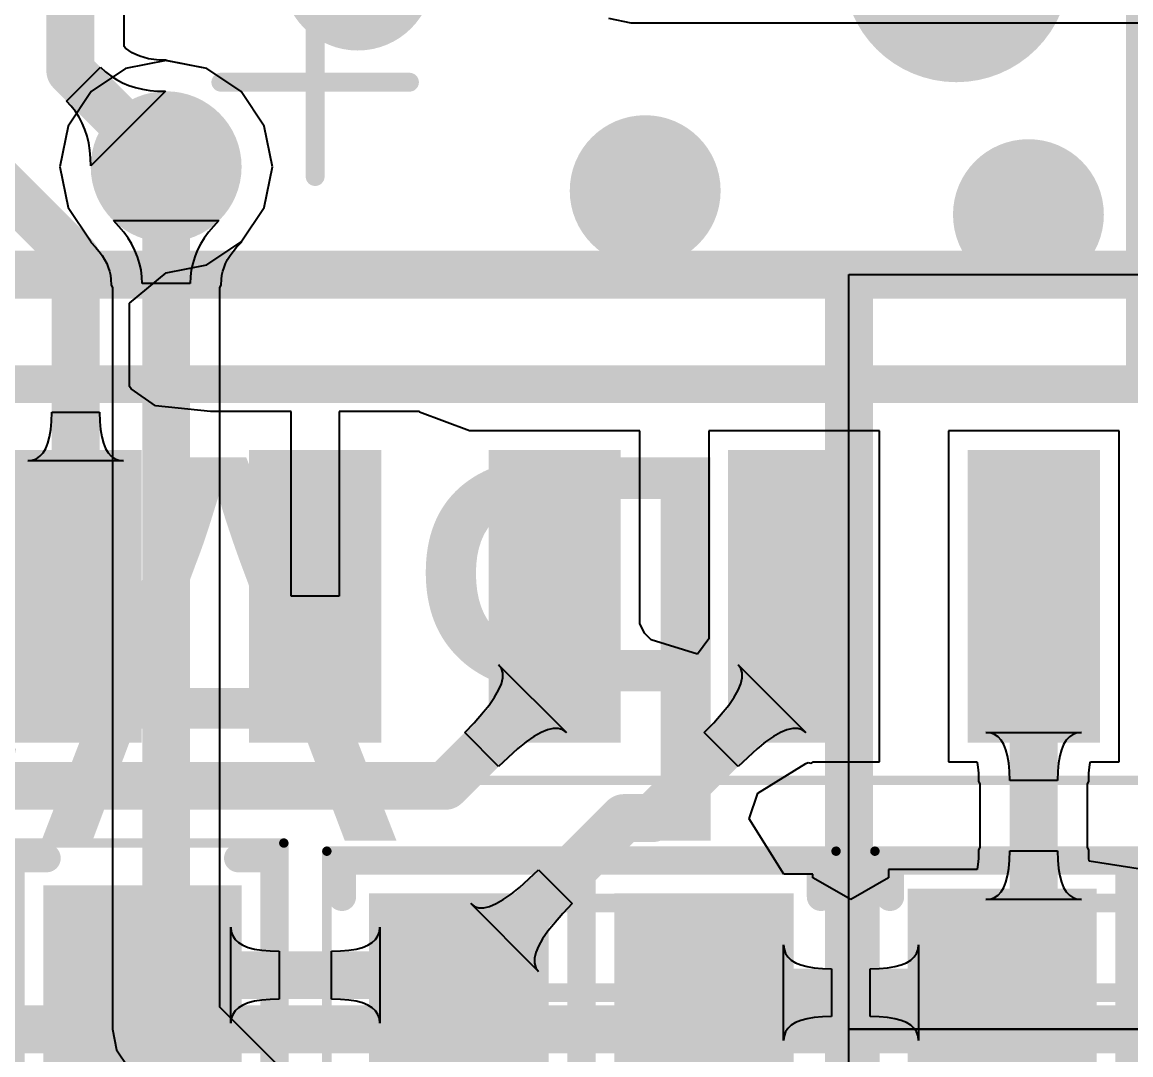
# Model space of a CAD drawing. Header units: inches. Extents: x 0 to 5455, y -5 to 5444.
# Drawn here: x 4.82 to 10.7, y 12.82 to 18.29 of the extents above; entities that cross this region are included whole.
import ezdxf

# ---------------------------------------------------------------- set-up
doc = ezdxf.new("R2010")
doc.units = ezdxf.units.IN
for name, color, linetype in [('Bottom Layer', 5, 'Continuous'), ('Bottom Overlay', 54, 'Continuous'), ('Bottom Solder', 6, 'Continuous'), ('Top 3D Body', 56, 'Continuous'), ('Top Courtyard', 56, 'Continuous'), ('Top Layer', 1, 'Continuous'), ('Top Overlay', 2, 'Continuous'), ('Top Paste', 8, 'Continuous'), ('Top Solder', 216, 'Continuous'), ('Via Holes', 16, 'Continuous')]:
    doc.layers.add(name, color=color, linetype=linetype)
doc.styles.add('Arial', font='', dxfattribs={"height": 0.2})
doc.styles.get('Arial').set_extended_font_data('Arial')

# ---------------------------------------------------------------- blocks, each defined once
blk = doc.blocks.new('0B1556B7_A534_4801_B57D_01EFA34B1205_32')
at = {"layer": 'Bottom Overlay'}
for points in [[(4, 4, 0.254, 0.254, 0), (4, -4, 0.254, 0.254, 0)], [(12.5, 0, 0.254, 0.254, 0), (0, 0, 0.254, 0.254, 0)], [(12.5, -4, 0.254, 0.254, 0), (0, -4, 0.254, 0.254, 0)]]:
    blk.add_lwpolyline(points, format="xyseb", dxfattribs=at)
blk.add_lwpolyline([(3.9365, -4, 0.127, 0.127, 1), (4.0635, -4, 0.127, 0.127, 1)], format="xyseb", close=True, dxfattribs=at)
at = {"layer": 'Bottom Solder'}
for p, q in [((4, 4), (4, 0)), ((0, 0), (4, 0)), ((4, 0), (0, 0)), ((4, 0), (4, -4)), ((4, -4), (0, -4))]:
    blk.add_line(p, q, dxfattribs=at)
at = {"layer": 'Bottom Overlay', "style": 'Arial', "text_generation_flag": 2}
blk.add_text('PASS', height=2.032, rotation=180, dxfattribs=at).set_placement((4.5, -1))
blk = doc.blocks.new('34355DA5_B1DA_47C2_A88A_ECF82120A4F7_41')
at = {"layer": 'Top Layer'}
for points in [[(2, 3.51), (2, 4.11), (3.45, 4.11), (3.45, 3.51)], [(2, 2.24), (2, 2.84), (3.45, 2.84), (3.45, 2.24)], [(2, 0.97), (2, 1.57), (3.45, 1.57), (3.45, 0.97)], [(2, -0.3), (2, 0.3), (3.45, 0.3), (3.45, -0.3)], [(2, -1.57), (2, -0.97), (3.45, -0.97), (3.45, -1.57)]]:
    blk.add_hatch(color=1, dxfattribs=at).paths.add_polyline_path(points)
at = {"layer": 'Top Paste'}
for points in [[(2, 3.51), (2, 4.11), (3.45, 4.11), (3.45, 3.51)], [(2, 2.24), (2, 2.84), (3.45, 2.84), (3.45, 2.24)], [(2, 0.97), (2, 1.57), (3.45, 1.57), (3.45, 0.97)], [(2, -0.3), (2, 0.3), (3.45, 0.3), (3.45, -0.3)], [(2, -1.57), (2, -0.97), (3.45, -0.97), (3.45, -1.57)]]:
    blk.add_hatch(color=8, dxfattribs=at).paths.add_polyline_path(points)
at = {"layer": 'Top Solder'}
for points in [[(1.9492, 3.4592), (1.9492, 4.1608), (3.5008, 4.1608), (3.5008, 3.4592)], [(1.9492, 2.1892), (1.9492, 2.8908), (3.5008, 2.8908), (3.5008, 2.1892)], [(1.9492, 0.9192), (1.9492, 1.6208), (3.5008, 1.6208), (3.5008, 0.9192)], [(1.9492, -0.3508), (1.9492, 0.3508), (3.5008, 0.3508), (3.5008, -0.3508)], [(1.9492, -1.6208), (1.9492, -0.9192), (3.5008, -0.9192), (3.5008, -1.6208)]]:
    blk.add_hatch(color=216, dxfattribs=at).paths.add_polyline_path(points)
at = {"layer": 'Top Courtyard'}
for points in [[(3.7, -4.65, 0.05, 0.05, 0), (3.7, 4.65, 0.05, 0.05, 0)], [(0, -0.5, 0.1, 0.1, 0), (0, 0.5, 0.1, 0.1, 0)], [(0.5, 0, 0.1, 0.1, 0), (-0.5, 0, 0.1, 0.1, 0)]]:
    blk.add_lwpolyline(points, format="xyseb", dxfattribs=at)
for points in [[(-0.025, 0.5, 0.05, 0.05, 1), (0.025, 0.5, 0.05, 0.05, 1)], [(0.475, 0, 0.05, 0.05, 1), (0.525, 0, 0.05, 0.05, 1)], [(-0.025, -0.5, 0.05, 0.05, 1), (0.025, -0.5, 0.05, 0.05, 1)]]:
    blk.add_lwpolyline(points, format="xyseb", close=True, dxfattribs=at)
at = {"layer": 'Top Overlay'}
for points in [[(1.6, 4.4, 0.2, 0.2, 0), (-1.6, 4.4, 0.2, 0.2, 0)], [(1.6, -4.4, 0.2, 0.2, 0), (1.6, 4.4, 0.2, 0.2, 0)]]:
    blk.add_lwpolyline(points, format="xyseb", dxfattribs=at)
for points in [[(1.55, 4.4, 0.1, 0.1, 1), (1.65, 4.4, 0.1, 0.1, 1)], [(1.55, 4.4, 0.1, 0.1, 1), (1.65, 4.4, 0.1, 0.1, 1)], [(-0.3, 3.4, 0.6, 0.6, 1), (-0.9, 3.4, 0.6, 0.6, 1)], [(-0.45, 3.4, 0.3, 0.3, 1), (-0.15, 3.4, 0.3, 0.3, 1)]]:
    blk.add_lwpolyline(points, format="xyseb", close=True, dxfattribs=at)
blk = doc.blocks.new('RES_0603_1608_43')
at = {"layer": 'Top Layer'}
for points in [[(-1.075, -0.475), (-1.075, 0.475), (-0.225, 0.475), (-0.225, -0.475)], [(0.225, -0.475), (0.225, 0.475), (1.075, 0.475), (1.075, -0.475)]]:
    blk.add_hatch(color=1, dxfattribs=at).paths.add_polyline_path(points)
at = {"layer": 'Top Paste'}
for points in [[(-1.075, -0.475), (-1.075, 0.475), (-0.225, 0.475), (-0.225, -0.475)], [(0.225, -0.475), (0.225, 0.475), (1.075, 0.475), (1.075, -0.475)]]:
    blk.add_hatch(color=8, dxfattribs=at).paths.add_polyline_path(points)
at = {"layer": 'Top Solder'}
for points in [[(-1.1258, -0.5258), (-1.1258, 0.5258), (-0.1742, 0.5258), (-0.1742, -0.5258)], [(0.1742, -0.5258), (0.1742, 0.5258), (1.1258, 0.5258), (1.1258, -0.5258)]]:
    blk.add_hatch(color=216, dxfattribs=at).paths.add_polyline_path(points)
at = {"layer": 'Top 3D Body'}
for points in [[(0.875, 0.475, 0.1, 0.1, 0), (-0.875, 0.475, 0.1, 0.1, 0)], [(-0.875, -0.475, 0.1, 0.1, 0), (-0.875, 0.475, 0.1, 0.1, 0)], [(0.875, -0.475, 0.1, 0.1, 0), (0.875, 0.475, 0.1, 0.1, 0)], [(0.875, -0.475, 0.1, 0.1, 0), (-0.875, -0.475, 0.1, 0.1, 0)]]:
    blk.add_lwpolyline(points, format="xyseb", dxfattribs=at)
for points in [[(-0.9, 0.475, 0.05, 0.05, 1), (-0.85, 0.475, 0.05, 0.05, 1)], [(-0.9, 0.475, 0.05, 0.05, 1), (-0.85, 0.475, 0.05, 0.05, 1)], [(0.85, 0.475, 0.05, 0.05, 1), (0.9, 0.475, 0.05, 0.05, 1)], [(0.85, 0.475, 0.05, 0.05, 1), (0.9, 0.475, 0.05, 0.05, 1)], [(-0.9, -0.475, 0.05, 0.05, 1), (-0.85, -0.475, 0.05, 0.05, 1)], [(-0.9, -0.475, 0.05, 0.05, 1), (-0.85, -0.475, 0.05, 0.05, 1)], [(0.85, -0.475, 0.05, 0.05, 1), (0.9, -0.475, 0.05, 0.05, 1)], [(0.85, -0.475, 0.05, 0.05, 1), (0.9, -0.475, 0.05, 0.05, 1)]]:
    blk.add_lwpolyline(points, format="xyseb", close=True, dxfattribs=at)
at = {"layer": 'Top Courtyard'}
for points in [[(1.35, 0.75, 0.05, 0.05, 0), (-1.35, 0.75, 0.05, 0.05, 0)], [(-1.35, -0.75, 0.05, 0.05, 0), (-1.35, 0.75, 0.05, 0.05, 0)], [(1.35, -0.75, 0.05, 0.05, 0), (1.35, 0.75, 0.05, 0.05, 0)], [(0, -0.475, 0.1, 0.1, 0), (0, 0.475, 0.1, 0.1, 0)], [(0.475, 0, 0.1, 0.1, 0), (-0.475, 0, 0.1, 0.1, 0)], [(1.35, -0.75, 0.05, 0.05, 0), (-1.35, -0.75, 0.05, 0.05, 0)]]:
    blk.add_lwpolyline(points, format="xyseb", dxfattribs=at)
for points in [[(-1.3625, 0.75, 0.025, 0.025, 1), (-1.3375, 0.75, 0.025, 0.025, 1)], [(-1.3625, 0.75, 0.025, 0.025, 1), (-1.3375, 0.75, 0.025, 0.025, 1)], [(1.3375, 0.75, 0.025, 0.025, 1), (1.3625, 0.75, 0.025, 0.025, 1)], [(1.3375, 0.75, 0.025, 0.025, 1), (1.3625, 0.75, 0.025, 0.025, 1)], [(-0.025, 0.475, 0.05, 0.05, 1), (0.025, 0.475, 0.05, 0.05, 1)], [(-0.5, 0, 0.05, 0.05, 1), (-0.45, 0, 0.05, 0.05, 1)], [(0.45, 0, 0.05, 0.05, 1), (0.5, 0, 0.05, 0.05, 1)], [(-0.025, -0.475, 0.05, 0.05, 1), (0.025, -0.475, 0.05, 0.05, 1)], [(-1.3625, -0.75, 0.025, 0.025, 1), (-1.3375, -0.75, 0.025, 0.025, 1)], [(-1.3625, -0.75, 0.025, 0.025, 1), (-1.3375, -0.75, 0.025, 0.025, 1)], [(1.3375, -0.75, 0.025, 0.025, 1), (1.3625, -0.75, 0.025, 0.025, 1)], [(1.3375, -0.75, 0.025, 0.025, 1), (1.3625, -0.75, 0.025, 0.025, 1)]]:
    blk.add_lwpolyline(points, format="xyseb", close=True, dxfattribs=at)
at = {"layer": 'Top Overlay'}
for points in [[(1.27, 0.7, 0.15, 0.15, 0), (-1.27, 0.7, 0.15, 0.15, 0)], [(-1.27, 0.508, 0.15, 0.15, 0), (-1.27, 0.7, 0.15, 0.15, 0)], [(0, -0.7, 0.15, 0.15, 0), (0, 0.7, 0.15, 0.15, 0)], [(1.27, 0.508, 0.15, 0.15, 0), (1.27, 0.7, 0.15, 0.15, 0)], [(-1.27, -0.7, 0.15, 0.15, 0), (-1.27, -0.508, 0.15, 0.15, 0)], [(1.27, -0.7, 0.15, 0.15, 0), (1.27, -0.508, 0.15, 0.15, 0)], [(1.27, -0.7, 0.15, 0.15, 0), (-1.27, -0.7, 0.15, 0.15, 0)]]:
    blk.add_lwpolyline(points, format="xyseb", dxfattribs=at)
for points in [[(-1.3075, 0.7, 0.075, 0.075, 1), (-1.2325, 0.7, 0.075, 0.075, 1)], [(-1.3075, 0.7, 0.075, 0.075, 1), (-1.2325, 0.7, 0.075, 0.075, 1)], [(-0.0375, 0.7, 0.075, 0.075, 1), (0.0375, 0.7, 0.075, 0.075, 1)], [(1.2325, 0.7, 0.075, 0.075, 1), (1.3075, 0.7, 0.075, 0.075, 1)], [(1.2325, 0.7, 0.075, 0.075, 1), (1.3075, 0.7, 0.075, 0.075, 1)], [(-1.3075, 0.508, 0.075, 0.075, 1), (-1.2325, 0.508, 0.075, 0.075, 1)], [(1.2325, 0.508, 0.075, 0.075, 1), (1.3075, 0.508, 0.075, 0.075, 1)], [(-1.3075, -0.508, 0.075, 0.075, 1), (-1.2325, -0.508, 0.075, 0.075, 1)], [(1.2325, -0.508, 0.075, 0.075, 1), (1.3075, -0.508, 0.075, 0.075, 1)], [(-1.3075, -0.7, 0.075, 0.075, 1), (-1.2325, -0.7, 0.075, 0.075, 1)], [(-1.3075, -0.7, 0.075, 0.075, 1), (-1.2325, -0.7, 0.075, 0.075, 1)], [(-0.0375, -0.7, 0.075, 0.075, 1), (0.0375, -0.7, 0.075, 0.075, 1)], [(1.2325, -0.7, 0.075, 0.075, 1), (1.3075, -0.7, 0.075, 0.075, 1)], [(1.2325, -0.7, 0.075, 0.075, 1), (1.3075, -0.7, 0.075, 0.075, 1)]]:
    blk.add_lwpolyline(points, format="xyseb", close=True, dxfattribs=at)
blk = doc.blocks.new('RES_0603_1608_46')
at = {"layer": 'Top Layer'}
for points in [[(-1.075, -0.475), (-1.075, 0.475), (-0.225, 0.475), (-0.225, -0.475)], [(0.225, -0.475), (0.225, 0.475), (1.075, 0.475), (1.075, -0.475)]]:
    blk.add_hatch(color=1, dxfattribs=at).paths.add_polyline_path(points)
at = {"layer": 'Top Paste'}
for points in [[(-1.075, -0.475), (-1.075, 0.475), (-0.225, 0.475), (-0.225, -0.475)], [(0.225, -0.475), (0.225, 0.475), (1.075, 0.475), (1.075, -0.475)]]:
    blk.add_hatch(color=8, dxfattribs=at).paths.add_polyline_path(points)
at = {"layer": 'Top Solder'}
for points in [[(-1.1258, -0.5258), (-1.1258, 0.5258), (-0.1742, 0.5258), (-0.1742, -0.5258)], [(0.1742, -0.5258), (0.1742, 0.5258), (1.1258, 0.5258), (1.1258, -0.5258)]]:
    blk.add_hatch(color=216, dxfattribs=at).paths.add_polyline_path(points)
at = {"layer": 'Top 3D Body'}
for points in [[(-0.875, -0.475, 0.1, 0.1, 0), (-0.875, 0.475, 0.1, 0.1, 0)], [(-0.875, 0.475, 0.1, 0.1, 0), (0.875, 0.475, 0.1, 0.1, 0)], [(0.875, -0.475, 0.1, 0.1, 0), (0.875, 0.475, 0.1, 0.1, 0)], [(-0.875, -0.475, 0.1, 0.1, 0), (0.875, -0.475, 0.1, 0.1, 0)]]:
    blk.add_lwpolyline(points, format="xyseb", dxfattribs=at)
for points in [[(-0.9, 0.475, 0.05, 0.05, 1), (-0.85, 0.475, 0.05, 0.05, 1)], [(-0.9, 0.475, 0.05, 0.05, 1), (-0.85, 0.475, 0.05, 0.05, 1)], [(0.85, 0.475, 0.05, 0.05, 1), (0.9, 0.475, 0.05, 0.05, 1)], [(0.85, 0.475, 0.05, 0.05, 1), (0.9, 0.475, 0.05, 0.05, 1)], [(-0.9, -0.475, 0.05, 0.05, 1), (-0.85, -0.475, 0.05, 0.05, 1)], [(-0.9, -0.475, 0.05, 0.05, 1), (-0.85, -0.475, 0.05, 0.05, 1)], [(0.85, -0.475, 0.05, 0.05, 1), (0.9, -0.475, 0.05, 0.05, 1)], [(0.85, -0.475, 0.05, 0.05, 1), (0.9, -0.475, 0.05, 0.05, 1)]]:
    blk.add_lwpolyline(points, format="xyseb", close=True, dxfattribs=at)
at = {"layer": 'Top Courtyard'}
for points in [[(-1.35, -0.75, 0.05, 0.05, 0), (-1.35, 0.75, 0.05, 0.05, 0)], [(-1.35, 0.75, 0.05, 0.05, 0), (1.35, 0.75, 0.05, 0.05, 0)], [(1.35, -0.75, 0.05, 0.05, 0), (1.35, 0.75, 0.05, 0.05, 0)], [(0, -0.475, 0.1, 0.1, 0), (0, 0.475, 0.1, 0.1, 0)], [(-0.475, 0, 0.1, 0.1, 0), (0.475, 0, 0.1, 0.1, 0)], [(-1.35, -0.75, 0.05, 0.05, 0), (1.35, -0.75, 0.05, 0.05, 0)]]:
    blk.add_lwpolyline(points, format="xyseb", dxfattribs=at)
for points in [[(-1.3625, 0.75, 0.025, 0.025, 1), (-1.3375, 0.75, 0.025, 0.025, 1)], [(-1.3625, 0.75, 0.025, 0.025, 1), (-1.3375, 0.75, 0.025, 0.025, 1)], [(1.3375, 0.75, 0.025, 0.025, 1), (1.3625, 0.75, 0.025, 0.025, 1)], [(1.3375, 0.75, 0.025, 0.025, 1), (1.3625, 0.75, 0.025, 0.025, 1)], [(-0.025, 0.475, 0.05, 0.05, 1), (0.025, 0.475, 0.05, 0.05, 1)], [(-0.5, 0, 0.05, 0.05, 1), (-0.45, 0, 0.05, 0.05, 1)], [(0.45, 0, 0.05, 0.05, 1), (0.5, 0, 0.05, 0.05, 1)], [(-0.025, -0.475, 0.05, 0.05, 1), (0.025, -0.475, 0.05, 0.05, 1)], [(-1.3625, -0.75, 0.025, 0.025, 1), (-1.3375, -0.75, 0.025, 0.025, 1)], [(-1.3625, -0.75, 0.025, 0.025, 1), (-1.3375, -0.75, 0.025, 0.025, 1)], [(1.3375, -0.75, 0.025, 0.025, 1), (1.3625, -0.75, 0.025, 0.025, 1)], [(1.3375, -0.75, 0.025, 0.025, 1), (1.3625, -0.75, 0.025, 0.025, 1)]]:
    blk.add_lwpolyline(points, format="xyseb", close=True, dxfattribs=at)
at = {"layer": 'Top Overlay'}
for points in [[(-1.27, 0.508, 0.15, 0.15, 0), (-1.27, 0.7, 0.15, 0.15, 0)], [(-1.27, 0.7, 0.15, 0.15, 0), (1.27, 0.7, 0.15, 0.15, 0)], [(0, -0.7, 0.15, 0.15, 0), (0, 0.7, 0.15, 0.15, 0)], [(1.27, 0.508, 0.15, 0.15, 0), (1.27, 0.7, 0.15, 0.15, 0)], [(-1.27, -0.7, 0.15, 0.15, 0), (-1.27, -0.508, 0.15, 0.15, 0)], [(1.27, -0.7, 0.15, 0.15, 0), (1.27, -0.508, 0.15, 0.15, 0)], [(-1.27, -0.7, 0.15, 0.15, 0), (1.27, -0.7, 0.15, 0.15, 0)]]:
    blk.add_lwpolyline(points, format="xyseb", dxfattribs=at)
for points in [[(-1.3075, 0.7, 0.075, 0.075, 1), (-1.2325, 0.7, 0.075, 0.075, 1)], [(-1.3075, 0.7, 0.075, 0.075, 1), (-1.2325, 0.7, 0.075, 0.075, 1)], [(-0.0375, 0.7, 0.075, 0.075, 1), (0.0375, 0.7, 0.075, 0.075, 1)], [(1.2325, 0.7, 0.075, 0.075, 1), (1.3075, 0.7, 0.075, 0.075, 1)], [(1.2325, 0.7, 0.075, 0.075, 1), (1.3075, 0.7, 0.075, 0.075, 1)], [(-1.3075, 0.508, 0.075, 0.075, 1), (-1.2325, 0.508, 0.075, 0.075, 1)], [(1.2325, 0.508, 0.075, 0.075, 1), (1.3075, 0.508, 0.075, 0.075, 1)], [(-1.3075, -0.508, 0.075, 0.075, 1), (-1.2325, -0.508, 0.075, 0.075, 1)], [(1.2325, -0.508, 0.075, 0.075, 1), (1.3075, -0.508, 0.075, 0.075, 1)], [(-1.3075, -0.7, 0.075, 0.075, 1), (-1.2325, -0.7, 0.075, 0.075, 1)], [(-1.3075, -0.7, 0.075, 0.075, 1), (-1.2325, -0.7, 0.075, 0.075, 1)], [(-0.0375, -0.7, 0.075, 0.075, 1), (0.0375, -0.7, 0.075, 0.075, 1)], [(1.2325, -0.7, 0.075, 0.075, 1), (1.3075, -0.7, 0.075, 0.075, 1)], [(1.2325, -0.7, 0.075, 0.075, 1), (1.3075, -0.7, 0.075, 0.075, 1)]]:
    blk.add_lwpolyline(points, format="xyseb", close=True, dxfattribs=at)
blk = doc.blocks.new('CAP_0603_1608_53')
at = {"layer": 'Top Layer'}
for points in [[(-1.125, -0.5), (-1.125, 0.5), (-0.225, 0.5), (-0.225, -0.5)], [(0.225, -0.5), (0.225, 0.5), (1.125, 0.5), (1.125, -0.5)]]:
    blk.add_hatch(color=1, dxfattribs=at).paths.add_polyline_path(points)
at = {"layer": 'Top Paste'}
for points in [[(-1.125, -0.5), (-1.125, 0.5), (-0.225, 0.5), (-0.225, -0.5)], [(0.225, -0.5), (0.225, 0.5), (1.125, 0.5), (1.125, -0.5)]]:
    blk.add_hatch(color=8, dxfattribs=at).paths.add_polyline_path(points)
at = {"layer": 'Top Solder'}
for points in [[(-1.1758, -0.5508), (-1.1758, 0.5508), (-0.1742, 0.5508), (-0.1742, -0.5508)], [(0.1742, -0.5508), (0.1742, 0.5508), (1.1758, 0.5508), (1.1758, -0.5508)]]:
    blk.add_hatch(color=216, dxfattribs=at).paths.add_polyline_path(points)
at = {"layer": 'Top 3D Body'}
for points in [[(-0.875, -0.475, 0.1, 0.1, 0), (-0.875, 0.475, 0.1, 0.1, 0)], [(-0.875, 0.475, 0.1, 0.1, 0), (0.875, 0.475, 0.1, 0.1, 0)], [(0.875, -0.475, 0.1, 0.1, 0), (0.875, 0.475, 0.1, 0.1, 0)], [(-0.875, -0.475, 0.1, 0.1, 0), (0.875, -0.475, 0.1, 0.1, 0)]]:
    blk.add_lwpolyline(points, format="xyseb", dxfattribs=at)
for points in [[(-0.9, 0.475, 0.05, 0.05, 1), (-0.85, 0.475, 0.05, 0.05, 1)], [(-0.9, 0.475, 0.05, 0.05, 1), (-0.85, 0.475, 0.05, 0.05, 1)], [(0.85, 0.475, 0.05, 0.05, 1), (0.9, 0.475, 0.05, 0.05, 1)], [(0.85, 0.475, 0.05, 0.05, 1), (0.9, 0.475, 0.05, 0.05, 1)], [(-0.9, -0.475, 0.05, 0.05, 1), (-0.85, -0.475, 0.05, 0.05, 1)], [(-0.9, -0.475, 0.05, 0.05, 1), (-0.85, -0.475, 0.05, 0.05, 1)], [(0.85, -0.475, 0.05, 0.05, 1), (0.9, -0.475, 0.05, 0.05, 1)], [(0.85, -0.475, 0.05, 0.05, 1), (0.9, -0.475, 0.05, 0.05, 1)]]:
    blk.add_lwpolyline(points, format="xyseb", close=True, dxfattribs=at)
at = {"layer": 'Top Courtyard'}
for points in [[(-1.35, -0.75, 0.05, 0.05, 0), (-1.35, 0.75, 0.05, 0.05, 0)], [(-1.35, 0.75, 0.05, 0.05, 0), (1.35, 0.75, 0.05, 0.05, 0)], [(1.35, -0.75, 0.05, 0.05, 0), (1.35, 0.75, 0.05, 0.05, 0)], [(0, -0.475, 0.1, 0.1, 0), (0, 0.475, 0.1, 0.1, 0)], [(-0.475, 0, 0.1, 0.1, 0), (0.475, 0, 0.1, 0.1, 0)], [(-1.35, -0.75, 0.05, 0.05, 0), (1.35, -0.75, 0.05, 0.05, 0)]]:
    blk.add_lwpolyline(points, format="xyseb", dxfattribs=at)
for points in [[(-1.3625, 0.75, 0.025, 0.025, 1), (-1.3375, 0.75, 0.025, 0.025, 1)], [(-1.3625, 0.75, 0.025, 0.025, 1), (-1.3375, 0.75, 0.025, 0.025, 1)], [(1.3375, 0.75, 0.025, 0.025, 1), (1.3625, 0.75, 0.025, 0.025, 1)], [(1.3375, 0.75, 0.025, 0.025, 1), (1.3625, 0.75, 0.025, 0.025, 1)], [(-0.025, 0.475, 0.05, 0.05, 1), (0.025, 0.475, 0.05, 0.05, 1)], [(-0.5, 0, 0.05, 0.05, 1), (-0.45, 0, 0.05, 0.05, 1)], [(0.45, 0, 0.05, 0.05, 1), (0.5, 0, 0.05, 0.05, 1)], [(-0.025, -0.475, 0.05, 0.05, 1), (0.025, -0.475, 0.05, 0.05, 1)], [(-1.3625, -0.75, 0.025, 0.025, 1), (-1.3375, -0.75, 0.025, 0.025, 1)], [(-1.3625, -0.75, 0.025, 0.025, 1), (-1.3375, -0.75, 0.025, 0.025, 1)], [(1.3375, -0.75, 0.025, 0.025, 1), (1.3625, -0.75, 0.025, 0.025, 1)], [(1.3375, -0.75, 0.025, 0.025, 1), (1.3625, -0.75, 0.025, 0.025, 1)]]:
    blk.add_lwpolyline(points, format="xyseb", close=True, dxfattribs=at)
at = {"layer": 'Top Overlay'}
for points in [[(-1.27, 0.7, 0.15, 0.15, 0), (1.27, 0.7, 0.15, 0.15, 0)], [(-1.27, 0.508, 0.15, 0.15, 0), (-1.27, 0.7, 0.15, 0.15, 0)], [(0, -0.7, 0.15, 0.15, 0), (0, 0.7, 0.15, 0.15, 0)], [(1.27, 0.508, 0.15, 0.15, 0), (1.27, 0.7, 0.15, 0.15, 0)], [(-1.27, -0.7, 0.15, 0.15, 0), (-1.27, -0.508, 0.15, 0.15, 0)], [(1.27, -0.7, 0.15, 0.15, 0), (1.27, -0.508, 0.15, 0.15, 0)], [(-1.27, -0.7, 0.15, 0.15, 0), (1.27, -0.7, 0.15, 0.15, 0)]]:
    blk.add_lwpolyline(points, format="xyseb", dxfattribs=at)
for points in [[(-1.3075, 0.7, 0.075, 0.075, 1), (-1.2325, 0.7, 0.075, 0.075, 1)], [(-1.3075, 0.7, 0.075, 0.075, 1), (-1.2325, 0.7, 0.075, 0.075, 1)], [(-0.0375, 0.7, 0.075, 0.075, 1), (0.0375, 0.7, 0.075, 0.075, 1)], [(1.2325, 0.7, 0.075, 0.075, 1), (1.3075, 0.7, 0.075, 0.075, 1)], [(1.2325, 0.7, 0.075, 0.075, 1), (1.3075, 0.7, 0.075, 0.075, 1)], [(-1.3075, 0.508, 0.075, 0.075, 1), (-1.2325, 0.508, 0.075, 0.075, 1)], [(1.2325, 0.508, 0.075, 0.075, 1), (1.3075, 0.508, 0.075, 0.075, 1)], [(-1.3075, -0.508, 0.075, 0.075, 1), (-1.2325, -0.508, 0.075, 0.075, 1)], [(1.2325, -0.508, 0.075, 0.075, 1), (1.3075, -0.508, 0.075, 0.075, 1)], [(-1.3075, -0.7, 0.075, 0.075, 1), (-1.2325, -0.7, 0.075, 0.075, 1)], [(-1.3075, -0.7, 0.075, 0.075, 1), (-1.2325, -0.7, 0.075, 0.075, 1)], [(-0.0375, -0.7, 0.075, 0.075, 1), (0.0375, -0.7, 0.075, 0.075, 1)], [(1.2325, -0.7, 0.075, 0.075, 1), (1.3075, -0.7, 0.075, 0.075, 1)], [(1.2325, -0.7, 0.075, 0.075, 1), (1.3075, -0.7, 0.075, 0.075, 1)]]:
    blk.add_lwpolyline(points, format="xyseb", close=True, dxfattribs=at)

msp = doc.modelspace()

# ---------------------------------------------------------------- hatches: boundary and pattern name
at = {"layer": 'Bottom Layer'}
h = msp.add_hatch(color=5, dxfattribs=at)
edge = h.paths.add_edge_path()
edge.add_arc((6.604, 18.542), 0.4, 0, 360)
h = msp.add_hatch(color=5, dxfattribs=at)
edge = h.paths.add_edge_path()
edge.add_arc((5.588, 17.526), 0.4, 0, 360)
h = msp.add_hatch(color=5, dxfattribs=at)
edge = h.paths.add_edge_path()
edge.add_arc((8.128, 17.399), 0.4, 0, 360)
h = msp.add_hatch(color=5, dxfattribs=at)
edge = h.paths.add_edge_path()
edge.add_arc((10.16, 17.272), 0.4, 0, 360)
at = {"layer": 'Top Layer'}
h = msp.add_hatch(color=1, dxfattribs=at)
edge = h.paths.add_edge_path()
edge.add_arc((6.604, 18.542), 0.4, 0, 360)
h = msp.add_hatch(color=1, dxfattribs=at)
edge = h.paths.add_edge_path()
edge.add_arc((5.588, 17.526), 0.4, 0, 360)
h = msp.add_hatch(color=1, dxfattribs=at)
edge = h.paths.add_edge_path()
edge.add_arc((8.128, 17.399), 0.4, 0, 360)
h = msp.add_hatch(color=1, dxfattribs=at)
edge = h.paths.add_edge_path()
edge.add_arc((10.16, 17.272), 0.4, 0, 360)
at = {"layer": 'Via Holes'}
h = msp.add_hatch(color=7, dxfattribs=at)
edge = h.paths.add_edge_path()
edge.add_arc((5.588, 17.526), 0.2, 0, 360)
h = msp.add_hatch(color=7, dxfattribs=at)
edge = h.paths.add_edge_path()
edge.add_arc((8.128, 17.399), 0.2, 0, 360)
h = msp.add_hatch(color=7, dxfattribs=at)
edge = h.paths.add_edge_path()
edge.add_arc((10.16, 17.272), 0.2, 0, 360)

# ---------------------------------------------------------------- linework, layer by layer
at = {"layer": 'Bottom Layer'}
for p, q in [((5.588, 18.0892), (5.3725, 18.0463)), ((5.8035, 18.0463), (5.588, 18.0892)), ((5.3725, 18.0463), (5.1897, 17.9243)), ((5.9863, 17.9243), (5.8035, 18.0463)), ((5.1897, 17.9243), (5.0677, 17.7415)), ((6.1083, 17.7415), (5.9863, 17.9243)), ((5.0677, 17.7415), (5.0248, 17.526)), ((6.1512, 17.526), (6.1083, 17.7415)), ((5.0248, 17.526), (5.0677, 17.3105)), ((6.1083, 17.3105), (6.1512, 17.526)), ((5.0677, 17.3105), (5.1863, 17.1329)), ((5.9897, 17.1329), (6.1083, 17.3105)), ((5.3371, 17.21), (5.308, 17.2403)), ((5.308, 17.2403), (5.868, 17.2403)), ((5.868, 17.2403), (5.8389, 17.21)), ((5.3631, 17.179), (5.3371, 17.21)), ((5.386, 17.1473), (5.3631, 17.179)), ((5.8129, 17.179), (5.79, 17.1473)), ((5.8389, 17.21), (5.8129, 17.179)), ((5.1863, 17.1329), (5.1889, 17.1262)), ((5.1889, 17.1262), (5.2142, 17.0998)), ((5.4059, 17.115), (5.386, 17.1473)), ((5.4228, 17.0819), (5.4059, 17.115)), ((5.7701, 17.115), (5.7532, 17.0819)), ((5.79, 17.1473), (5.7701, 17.115)), ((5.9618, 17.0998), (5.9871, 17.1262)), ((5.9871, 17.1262), (5.9897, 17.1329)), ((5.2142, 17.0998), (5.2329, 17.0775)), ((5.2329, 17.0775), (5.2488, 17.0556)), ((5.2488, 17.0556), (5.2619, 17.0342)), ((5.4365, 17.0482), (5.4228, 17.0819)), ((5.4472, 17.0139), (5.4365, 17.0482)), ((5.7395, 17.0482), (5.7288, 17.0139)), ((5.7532, 17.0819), (5.7395, 17.0482)), ((5.9141, 17.0342), (5.9272, 17.0556)), ((5.9272, 17.0556), (5.9431, 17.0775)), ((5.9431, 17.0775), (5.9618, 17.0998)), ((5.2619, 17.0342), (5.2726, 17.0132)), ((5.2726, 17.0132), (5.2811, 16.9924)), ((5.2811, 16.9924), (5.2876, 16.9717)), ((5.4549, 16.9788), (5.4472, 17.0139)), ((5.7288, 17.0139), (5.7211, 16.9788)), ((5.8884, 16.9717), (5.8949, 16.9924)), ((5.8949, 16.9924), (5.9034, 17.0132)), ((5.9034, 17.0132), (5.9141, 17.0342)), ((5.2876, 16.9717), (5.2922, 16.9507)), ((5.2922, 16.9507), (5.295, 16.9291)), ((5.4595, 16.9431), (5.4549, 16.9788)), ((5.461, 16.9067), (5.4595, 16.9431)), ((5.7165, 16.9431), (5.715, 16.9067)), ((5.7211, 16.9788), (5.7165, 16.9431)), ((5.881, 16.9291), (5.8838, 16.9507)), ((5.8838, 16.9507), (5.8884, 16.9717)), ((5.295, 16.9291), (5.2962, 16.8998)), ((5.2962, 16.8998), (5.3031, 16.8848)), ((5.3031, 16.8848), (5.3031, 12.954)), ((5.715, 16.9067), (5.461, 16.9067)), ((5.8729, 16.8848), (5.8798, 16.8998)), ((5.8729, 13.072), (5.8729, 16.8848)), ((5.8798, 16.8998), (5.881, 16.9291)), ((6.3521, 12.5928), (5.8729, 13.072)), ((5.3031, 12.954), (5.3031, 12.954)), ((5.3031, 12.954), (5.3248, 12.845)), ((5.3248, 12.845), (5.3866, 12.7526))]:
    msp.add_line(p, q, dxfattribs=at)
for points in [[(5.588, 12.954, 0.254, 0.254, 0), (5.588, 17.526, 0.254, 0.254, 0)], [(5.588, 12.954, 0.254, 0.254, 0), (6.604, 11.938, 0.254, 0.254, 0)]]:
    msp.add_lwpolyline(points, format="xyseb", dxfattribs=at)
for points in [[(5.5245, 17.526, 0.127, 0.127, 1), (5.6515, 17.526, 0.127, 0.127, 1)], [(5.5245, 12.954, 0.127, 0.127, 1), (5.6515, 12.954, 0.127, 0.127, 1)], [(5.5245, 12.954, 0.127, 0.127, 1), (5.6515, 12.954, 0.127, 0.127, 1)]]:
    msp.add_lwpolyline(points, format="xyseb", close=True, dxfattribs=at)
at = {"layer": 'Top Layer'}
for p, q in [((5.3649, 18.1629), (5.3649, 19.7029)), ((7.9331, 18.3129), (8.052, 18.2892)), ((8.052, 18.2892), (11.1148, 18.2892)), ((5.3731, 18.1553), (5.3649, 18.1629)), ((5.3904, 18.142), (5.3731, 18.1553)), ((5.4084, 18.1304), (5.3904, 18.142)), ((5.4277, 18.1203), (5.4084, 18.1304)), ((5.4484, 18.1116), (5.4277, 18.1203)), ((5.4708, 18.1043), (5.4484, 18.1116)), ((5.0603, 17.8741), (5.2399, 18.0537)), ((5.2399, 18.0537), (5.2667, 18.0291)), ((5.4952, 18.0985), (5.4708, 18.1043)), ((5.5219, 18.0942), (5.4952, 18.0985)), ((5.551, 18.0917), (5.5219, 18.0942)), ((5.5875, 18.0909), (5.551, 18.0917)), ((5.5941, 18.088), (5.5875, 18.0909)), ((5.8035, 18.0463), (5.5941, 18.088)), ((5.2667, 18.0291), (5.2952, 18.007)), ((5.2952, 18.007), (5.3254, 17.9877)), ((5.9863, 17.9243), (5.8035, 18.0463)), ((5.3254, 17.9877), (5.3573, 17.9709)), ((5.3573, 17.9709), (5.3909, 17.9568)), ((5.3909, 17.9568), (5.4261, 17.9454)), ((5.4261, 17.9454), (5.4631, 17.9366)), ((5.4631, 17.9366), (5.5017, 17.9304)), ((5.5017, 17.9304), (5.542, 17.9269)), ((5.0849, 17.8473), (5.0603, 17.8741)), ((5.584, 17.926), (5.188, 17.53)), ((5.542, 17.9269), (5.584, 17.926)), ((6.1083, 17.7415), (5.9863, 17.9243)), ((5.107, 17.8188), (5.0849, 17.8473)), ((5.1263, 17.7886), (5.107, 17.8188)), ((5.1431, 17.7567), (5.1263, 17.7886)), ((5.1572, 17.7231), (5.1431, 17.7567)), ((5.1686, 17.6879), (5.1572, 17.7231)), ((6.1512, 17.526), (6.1083, 17.7415)), ((5.1774, 17.6509), (5.1686, 17.6879)), ((5.1836, 17.6123), (5.1774, 17.6509)), ((5.1871, 17.572), (5.1836, 17.6123)), ((5.188, 17.53), (5.1871, 17.572)), ((6.1083, 17.3105), (6.1512, 17.526)), ((5.9863, 17.1277), (6.1083, 17.3105)), ((5.8035, 17.0057), (5.9863, 17.1277)), ((5.588, 16.9628), (5.8035, 17.0057)), ((5.3929, 16.8026), (5.588, 16.9628)), ((5.3929, 16.3618), (5.3929, 16.8026)), ((5.402, 16.349), (5.3929, 16.3618)), ((5.5318, 16.2585), (5.402, 16.349)), ((4.9797, 16.1761), (4.981, 16.225)), ((4.981, 16.225), (5.235, 16.225)), ((5.235, 16.225), (5.2363, 16.1761)), ((5.824, 16.228), (5.5318, 16.2585)), ((6.251, 16.228), (5.824, 16.228)), ((5.824, 16.228), (5.824, 16.228)), ((6.251, 15.249), (6.251, 16.228)), ((6.932, 16.228), (6.505, 16.228)), ((6.505, 16.228), (6.505, 15.249)), ((6.932, 16.2259), (6.932, 16.228)), ((7.1956, 16.1264), (6.932, 16.2259)), ((4.9759, 16.1324), (4.9797, 16.1761)), ((5.2363, 16.1761), (5.2401, 16.1324)), ((4.9696, 16.0939), (4.9759, 16.1324)), ((5.2401, 16.1324), (5.2464, 16.0939)), ((8.1004, 16.1264), (7.1956, 16.1264)), ((7.1956, 16.1264), (7.1956, 16.1264)), ((8.1004, 15.1048), (8.1004, 16.1264)), ((9.3704, 16.1264), (8.4656, 16.1264)), ((8.4656, 16.1264), (8.4656, 15.0229)), ((9.3704, 14.3716), (9.3704, 16.1264)), ((10.6404, 16.1264), (9.7356, 16.1264)), ((9.7356, 16.1264), (9.7356, 14.3716)), ((10.6404, 14.3716), (10.6404, 16.1264)), ((4.9493, 16.0322), (4.9607, 16.0604)), ((4.9607, 16.0604), (4.9696, 16.0939)), ((5.2464, 16.0939), (5.2553, 16.0604)), ((5.2553, 16.0604), (5.2668, 16.0322)), ((4.8997, 15.9782), (4.9188, 15.991)), ((4.9188, 15.991), (4.9353, 16.009)), ((4.9353, 16.009), (4.9493, 16.0322)), ((5.2668, 16.0322), (5.2807, 16.009)), ((5.2807, 16.009), (5.2972, 15.991)), ((5.2972, 15.991), (5.3163, 15.9782)), ((4.854, 15.9679), (4.8781, 15.9705)), ((5.362, 15.9679), (4.854, 15.9679)), ((4.8781, 15.9705), (4.8997, 15.9782)), ((5.3163, 15.9782), (5.3379, 15.9705)), ((5.3379, 15.9705), (5.362, 15.9679)), ((6.505, 15.249), (6.251, 15.249)), ((8.1248, 15.0538), (8.1004, 15.1048)), ((8.159, 15.0184), (8.1248, 15.0538)), ((8.4052, 14.9421), (8.159, 15.0184)), ((8.4656, 15.0229), (8.4052, 14.9421)), ((7.3654, 14.8665), (7.351, 14.8863)), ((7.351, 14.8863), (7.7103, 14.527)), ((8.6354, 14.8665), (8.621, 14.8863)), ((8.621, 14.8863), (8.9803, 14.527)), ((7.3726, 14.8432), (7.3654, 14.8665)), ((7.3654, 14.7857), (7.3726, 14.8162)), ((7.3726, 14.8162), (7.3726, 14.8432)), ((8.6426, 14.8432), (8.6354, 14.8665)), ((8.6354, 14.7857), (8.6426, 14.8162)), ((8.6426, 14.8162), (8.6426, 14.8432)), ((7.351, 14.7516), (7.3654, 14.7857)), ((8.621, 14.7516), (8.6354, 14.7857)), ((7.3008, 14.6725), (7.3295, 14.7138)), ((7.3295, 14.7138), (7.351, 14.7516)), ((8.5708, 14.6725), (8.5995, 14.7138)), ((8.5995, 14.7138), (8.621, 14.7516)), ((7.2217, 14.5791), (7.3008, 14.6725)), ((8.4917, 14.5791), (8.5708, 14.6725)), ((7.1714, 14.527), (7.2217, 14.5791)), ((8.4414, 14.527), (8.4917, 14.5791)), ((7.351, 14.3474), (7.1714, 14.527)), ((7.5756, 14.527), (7.5378, 14.5055)), ((7.6097, 14.5414), (7.5756, 14.527)), ((7.6402, 14.5486), (7.6097, 14.5414)), ((7.6672, 14.5486), (7.6402, 14.5486)), ((7.6905, 14.5414), (7.6672, 14.5486)), ((7.7103, 14.527), (7.6905, 14.5414)), ((8.621, 14.3474), (8.4414, 14.527)), ((8.8456, 14.527), (8.8078, 14.5055)), ((8.8797, 14.5414), (8.8456, 14.527)), ((8.9102, 14.5486), (8.8797, 14.5414)), ((8.9372, 14.5486), (8.9102, 14.5486)), ((8.9605, 14.5414), (8.9372, 14.5486)), ((8.9803, 14.527), (8.9605, 14.5414)), ((9.9581, 14.5245), (9.934, 14.527)), ((9.934, 14.527), (10.442, 14.527)), ((9.9797, 14.5169), (9.9581, 14.5245)), ((10.4179, 14.5245), (10.3963, 14.5169)), ((10.442, 14.527), (10.4179, 14.5245)), ((7.4965, 14.4768), (7.4516, 14.4408)), ((7.5378, 14.5055), (7.4965, 14.4768)), ((8.7665, 14.4768), (8.7216, 14.4408)), ((8.8078, 14.5055), (8.7665, 14.4768)), ((9.9988, 14.5042), (9.9797, 14.5169)), ((10.0153, 14.4864), (9.9988, 14.5042)), ((10.0293, 14.4635), (10.0153, 14.4864)), ((10.0407, 14.4356), (10.0293, 14.4635)), ((10.3468, 14.4635), (10.3353, 14.4356)), ((10.3607, 14.4864), (10.3468, 14.4635)), ((10.3772, 14.5042), (10.3607, 14.4864)), ((10.3963, 14.5169), (10.3772, 14.5042)), ((7.4516, 14.4408), (7.351, 14.3474)), ((8.7216, 14.4408), (8.621, 14.3474)), ((10.0496, 14.4026), (10.0407, 14.4356)), ((10.0559, 14.3645), (10.0496, 14.4026)), ((10.3264, 14.4026), (10.3201, 14.3645)), ((10.3353, 14.4356), (10.3264, 14.4026)), ((8.7258, 14.2049), (8.9803, 14.3621)), ((8.9803, 14.3621), (8.9928, 14.3673)), ((8.9928, 14.3673), (9.006, 14.3641)), ((9.006, 14.3641), (9.0182, 14.3716)), ((9.0182, 14.3716), (9.3704, 14.3716)), ((9.7356, 14.3716), (9.8871, 14.3716)), ((9.8871, 14.3716), (9.8882, 14.3675)), ((9.8882, 14.3675), (9.8922, 14.3437)), ((9.8922, 14.3437), (9.895, 14.3119)), ((10.0597, 14.3213), (10.0559, 14.3645)), ((10.3201, 14.3645), (10.3163, 14.3213)), ((10.481, 14.3119), (10.4838, 14.3437)), ((10.4838, 14.3437), (10.4878, 14.3675)), ((10.4878, 14.3675), (10.4889, 14.3716)), ((10.4889, 14.3716), (10.6404, 14.3716)), ((9.895, 14.3119), (9.8961, 14.2687)), ((10.061, 14.273), (10.0597, 14.3213)), ((10.3163, 14.3213), (10.315, 14.273)), ((10.4799, 14.2687), (10.481, 14.3119)), ((9.8961, 14.2687), (9.9031, 14.2529)), ((9.9031, 14.2529), (9.9031, 13.919)), ((10.315, 14.273), (10.061, 14.273)), ((10.4729, 14.2529), (10.4799, 14.2687)), ((10.4729, 13.919), (10.4729, 14.2529)), ((8.6788, 14.0701), (8.7258, 14.2049)), ((8.863, 13.7754), (8.6788, 14.0701)), ((9.8961, 13.9032), (9.895, 13.8594)), ((9.9031, 13.919), (9.8961, 13.9032)), ((10.0597, 13.8501), (10.061, 13.899)), ((10.061, 13.899), (10.315, 13.899)), ((10.315, 13.899), (10.3163, 13.8501)), ((10.4799, 13.9032), (10.4729, 13.919)), ((10.481, 13.8594), (10.4799, 13.9032)), ((9.8921, 13.827), (9.8881, 13.8025)), ((9.895, 13.8594), (9.8921, 13.827)), ((10.0559, 13.8064), (10.0597, 13.8501)), ((10.3163, 13.8501), (10.3201, 13.8064)), ((10.4823, 13.8451), (10.481, 13.8594)), ((10.7655, 13.8009), (10.4823, 13.8451)), ((7.4614, 13.7062), (7.562, 13.7996)), ((7.562, 13.7996), (7.7416, 13.62)), ((9.0174, 13.7754), (8.863, 13.7754)), ((9.0174, 13.7572), (9.0174, 13.7754)), ((9.2181, 13.6412), (9.0174, 13.7572)), ((9.4186, 13.7572), (9.2181, 13.6412)), ((9.8875, 13.8004), (9.4186, 13.8004)), ((9.4186, 13.8004), (9.4186, 13.7572)), ((9.8881, 13.8025), (9.8875, 13.8004)), ((10.0407, 13.7344), (10.0496, 13.7679)), ((10.0496, 13.7679), (10.0559, 13.8064)), ((10.3201, 13.8064), (10.3264, 13.7679)), ((10.3264, 13.7679), (10.3353, 13.7344)), ((7.4165, 13.6702), (7.4614, 13.7062)), ((10.0153, 13.683), (10.0293, 13.7062)), ((10.0293, 13.7062), (10.0407, 13.7344)), ((10.3353, 13.7344), (10.3468, 13.7062)), ((10.3468, 13.7062), (10.3607, 13.683)), ((7.3374, 13.62), (7.3752, 13.6415)), ((7.3752, 13.6415), (7.4165, 13.6702)), ((9.934, 13.6419), (9.9581, 13.6445)), ((10.442, 13.6419), (9.934, 13.6419)), ((9.9581, 13.6445), (9.9797, 13.6522)), ((9.9797, 13.6522), (9.9988, 13.665)), ((9.9988, 13.665), (10.0153, 13.683)), ((10.3607, 13.683), (10.3772, 13.665)), ((10.3772, 13.665), (10.3963, 13.6522)), ((10.3963, 13.6522), (10.4179, 13.6445)), ((10.4179, 13.6445), (10.442, 13.6419)), ((7.562, 13.2607), (7.2027, 13.62)), ((7.2027, 13.62), (7.2225, 13.6056)), ((7.2225, 13.6056), (7.2458, 13.5984)), ((7.2458, 13.5984), (7.2728, 13.5984)), ((7.2728, 13.5984), (7.3033, 13.6056)), ((7.3033, 13.6056), (7.3374, 13.62)), ((7.7416, 13.62), (7.6913, 13.5679)), ((7.6913, 13.5679), (7.6122, 13.4745)), ((5.9309, 12.987), (5.9309, 13.495)), ((5.9309, 13.495), (5.9335, 13.4709)), ((5.9335, 13.4709), (5.9412, 13.4493)), ((6.7108, 13.4493), (6.7185, 13.4709)), ((6.7185, 13.4709), (6.7211, 13.495)), ((6.7211, 13.495), (6.7211, 12.987)), ((7.6122, 13.4745), (7.5835, 13.4332)), ((5.9412, 13.4493), (5.954, 13.4302)), ((5.954, 13.4302), (5.972, 13.4137)), ((5.972, 13.4137), (5.9952, 13.3997)), ((6.6568, 13.3997), (6.68, 13.4137)), ((6.68, 13.4137), (6.698, 13.4302)), ((6.698, 13.4302), (6.7108, 13.4493)), ((7.5835, 13.4332), (7.562, 13.3954)), ((5.9952, 13.3997), (6.0234, 13.3883)), ((6.0234, 13.3883), (6.0569, 13.3794)), ((6.0569, 13.3794), (6.0954, 13.3731)), ((6.0954, 13.3731), (6.1391, 13.3693)), ((6.1391, 13.3693), (6.188, 13.368)), ((6.188, 13.368), (6.188, 13.114)), ((6.464, 13.368), (6.5129, 13.3693)), ((6.464, 13.114), (6.464, 13.368)), ((6.5129, 13.3693), (6.5566, 13.3731)), ((6.5566, 13.3731), (6.5951, 13.3794)), ((6.5951, 13.3794), (6.6286, 13.3883)), ((6.6286, 13.3883), (6.6568, 13.3997)), ((7.5476, 13.3613), (7.5404, 13.3308)), ((7.562, 13.3954), (7.5476, 13.3613)), ((8.862, 12.894), (8.862, 13.402)), ((8.862, 13.402), (8.8645, 13.3779)), ((8.8645, 13.3779), (8.8721, 13.3563)), ((8.8721, 13.3563), (8.8848, 13.3372)), ((9.554, 13.3372), (9.5668, 13.3563)), ((9.5668, 13.3563), (9.5745, 13.3779)), ((9.5745, 13.3779), (9.5771, 13.402)), ((9.5771, 13.402), (9.5771, 12.894)), ((7.5404, 13.3308), (7.5404, 13.3038)), ((7.5404, 13.3038), (7.5476, 13.2805)), ((8.8848, 13.3372), (8.9026, 13.3207)), ((8.9026, 13.3207), (8.9255, 13.3068)), ((8.9255, 13.3068), (8.9534, 13.2953)), ((8.9534, 13.2953), (8.9864, 13.2864)), ((8.9864, 13.2864), (9.0245, 13.2801)), ((9.4126, 13.2801), (9.4511, 13.2864)), ((9.4511, 13.2864), (9.4846, 13.2953)), ((9.4846, 13.2953), (9.5128, 13.3068)), ((9.5128, 13.3068), (9.536, 13.3207)), ((9.536, 13.3207), (9.554, 13.3372)), ((7.5476, 13.2805), (7.562, 13.2607)), ((9.0245, 13.2801), (9.0677, 13.2763)), ((9.0677, 13.2763), (9.116, 13.275)), ((9.116, 13.275), (9.116, 13.021)), ((9.32, 13.275), (9.3689, 13.2763)), ((9.32, 13.021), (9.32, 13.275)), ((9.3689, 13.2763), (9.4126, 13.2801)), ((6.0954, 13.1089), (6.0569, 13.1026)), ((6.1391, 13.1127), (6.0954, 13.1089)), ((6.188, 13.114), (6.1391, 13.1127)), ((6.5129, 13.1127), (6.464, 13.114)), ((6.5566, 13.1089), (6.5129, 13.1127)), ((6.5951, 13.1026), (6.5566, 13.1089)), ((5.954, 13.0518), (5.9412, 13.0327)), ((5.972, 13.0683), (5.954, 13.0518)), ((5.9952, 13.0822), (5.972, 13.0683)), ((6.0234, 13.0937), (5.9952, 13.0822)), ((6.0569, 13.1026), (6.0234, 13.0937)), ((6.6286, 13.0937), (6.5951, 13.1026)), ((6.6568, 13.0822), (6.6286, 13.0937)), ((6.68, 13.0683), (6.6568, 13.0822)), ((6.698, 13.0518), (6.68, 13.0683)), ((6.7108, 13.0327), (6.698, 13.0518)), ((5.9335, 13.0111), (5.9309, 12.987)), ((5.9412, 13.0327), (5.9335, 13.0111)), ((6.7185, 13.0111), (6.7108, 13.0327)), ((6.7211, 12.987), (6.7185, 13.0111)), ((8.9534, 13.0007), (8.9255, 12.9893)), ((8.9864, 13.0096), (8.9534, 13.0007)), ((9.0245, 13.0159), (8.9864, 13.0096)), ((9.0677, 13.0197), (9.0245, 13.0159)), ((9.116, 13.021), (9.0677, 13.0197)), ((9.3689, 13.0197), (9.32, 13.021)), ((9.4126, 13.0159), (9.3689, 13.0197)), ((9.4511, 13.0096), (9.4126, 13.0159)), ((9.4846, 13.0007), (9.4511, 13.0096)), ((9.5128, 12.9893), (9.4846, 13.0007)), ((8.8721, 12.9397), (8.8645, 12.9181)), ((8.8848, 12.9588), (8.8721, 12.9397)), ((8.9026, 12.9753), (8.8848, 12.9588)), ((8.9255, 12.9893), (8.9026, 12.9753)), ((9.536, 12.9753), (9.5128, 12.9893)), ((9.554, 12.9588), (9.536, 12.9753)), ((9.5668, 12.9397), (9.554, 12.9588)), ((9.5745, 12.9181), (9.5668, 12.9397)), ((8.8645, 12.9181), (8.862, 12.894)), ((9.5771, 12.894), (9.5745, 12.9181))]:
    msp.add_line(p, q, dxfattribs=at)
for points in [[(5.08, 18.034, 0.254, 0.254, 0), (5.08, 20.246, 0.254, 0.254, 0)], [(5.08, 18.034, 0.254, 0.254, 0), (5.588, 17.526, 0.254, 0.254, 0)], [(4.5286, 17.6246, 0.254, 0.254, 0), (5.108, 17.0452, 0.254, 0.254, 0)], [(5.108, 15.249, 0.254, 0.254, 0), (5.108, 17.0452, 0.254, 0.254, 0)], [(7.648, 14.824, 0.254, 0.254, 0), (7.648, 15.249, 0.254, 0.254, 0)], [(8.918, 14.824, 0.254, 0.254, 0), (8.918, 15.249, 0.254, 0.254, 0)], [(10.188, 13.315, 0.254, 0.254, 0), (10.188, 15.249, 0.254, 0.254, 0)], [(7.0686, 14.2446, 0.254, 0.254, 0), (7.648, 14.824, 0.254, 0.254, 0)], [(8.1675, 14.0735, 0.254, 0.254, 0), (8.918, 14.824, 0.254, 0.254, 0)], [(4.6923, 14.2446, 0.254, 0.254, 0), (7.0686, 14.2446, 0.254, 0.254, 0)], [(7.14, 13.198, 0.254, 0.254, 0), (8.0155, 14.0735, 0.254, 0.254, 0)], [(8.0155, 14.0735, 0.254, 0.254, 0), (8.1675, 14.0735, 0.254, 0.254, 0)], [(10.021, 13.148, 0.254, 0.254, 0), (10.188, 13.315, 0.254, 0.254, 0)], [(5.462, 13.241, 0.254, 0.254, 0), (7.047, 13.241, 0.254, 0.254, 0)], [(7.047, 13.241, 0.254, 0.254, 0), (7.14, 13.148, 0.254, 0.254, 0)], [(7.14, 13.148, 0.254, 0.254, 0), (7.14, 13.198, 0.254, 0.254, 0)], [(8.44, 13.148, 0.254, 0.254, 0), (10.021, 13.148, 0.254, 0.254, 0)]]:
    msp.add_lwpolyline(points, format="xyseb", dxfattribs=at)
for points in [[(5.0165, 18.034, 0.127, 0.127, 1), (5.1435, 18.034, 0.127, 0.127, 1)], [(5.0165, 18.034, 0.127, 0.127, 1), (5.1435, 18.034, 0.127, 0.127, 1)], [(5.5245, 17.526, 0.127, 0.127, 1), (5.6515, 17.526, 0.127, 0.127, 1)], [(5.0445, 17.0452, 0.127, 0.127, 1), (5.1715, 17.0452, 0.127, 0.127, 1)], [(5.0445, 17.0452, 0.127, 0.127, 1), (5.1715, 17.0452, 0.127, 0.127, 1)], [(5.0445, 15.249, 0.127, 0.127, 1), (5.1715, 15.249, 0.127, 0.127, 1)], [(7.5845, 15.249, 0.127, 0.127, 1), (7.7115, 15.249, 0.127, 0.127, 1)], [(8.8545, 15.249, 0.127, 0.127, 1), (8.9815, 15.249, 0.127, 0.127, 1)], [(10.1245, 15.249, 0.127, 0.127, 1), (10.2515, 15.249, 0.127, 0.127, 1)], [(7.5845, 14.824, 0.127, 0.127, 1), (7.7115, 14.824, 0.127, 0.127, 1)], [(7.5845, 14.824, 0.127, 0.127, 1), (7.7115, 14.824, 0.127, 0.127, 1)], [(8.8545, 14.824, 0.127, 0.127, 1), (8.9815, 14.824, 0.127, 0.127, 1)], [(8.8545, 14.824, 0.127, 0.127, 1), (8.9815, 14.824, 0.127, 0.127, 1)], [(7.0051, 14.2446, 0.127, 0.127, 1), (7.1321, 14.2446, 0.127, 0.127, 1)], [(7.0051, 14.2446, 0.127, 0.127, 1), (7.1321, 14.2446, 0.127, 0.127, 1)], [(7.952, 14.0735, 0.127, 0.127, 1), (8.079, 14.0735, 0.127, 0.127, 1)], [(7.952, 14.0735, 0.127, 0.127, 1), (8.079, 14.0735, 0.127, 0.127, 1)], [(8.104, 14.0735, 0.127, 0.127, 1), (8.231, 14.0735, 0.127, 0.127, 1)], [(8.104, 14.0735, 0.127, 0.127, 1), (8.231, 14.0735, 0.127, 0.127, 1)], [(10.1245, 13.315, 0.127, 0.127, 1), (10.2515, 13.315, 0.127, 0.127, 1)], [(10.1245, 13.315, 0.127, 0.127, 1), (10.2515, 13.315, 0.127, 0.127, 1)], [(5.3985, 13.241, 0.127, 0.127, 1), (5.5255, 13.241, 0.127, 0.127, 1)], [(6.9835, 13.241, 0.127, 0.127, 1), (7.1105, 13.241, 0.127, 0.127, 1)], [(6.9835, 13.241, 0.127, 0.127, 1), (7.1105, 13.241, 0.127, 0.127, 1)], [(7.0765, 13.198, 0.127, 0.127, 1), (7.2035, 13.198, 0.127, 0.127, 1)], [(7.0765, 13.198, 0.127, 0.127, 1), (7.2035, 13.198, 0.127, 0.127, 1)], [(7.0765, 13.148, 0.127, 0.127, 1), (7.2035, 13.148, 0.127, 0.127, 1)], [(7.0765, 13.148, 0.127, 0.127, 1), (7.2035, 13.148, 0.127, 0.127, 1)], [(8.3765, 13.148, 0.127, 0.127, 1), (8.5035, 13.148, 0.127, 0.127, 1)], [(9.9575, 13.148, 0.127, 0.127, 1), (10.0845, 13.148, 0.127, 0.127, 1)], [(9.9575, 13.148, 0.127, 0.127, 1), (10.0845, 13.148, 0.127, 0.127, 1)]]:
    msp.add_lwpolyline(points, format="xyseb", close=True, dxfattribs=at)

# ---------------------------------------------------------------- block references
for name, p, rotation in [('34355DA5_B1DA_47C2_A88A_ECF82120A4F7_41', (6.378, 17.974), 270), ('0B1556B7_A534_4801_B57D_01EFA34B1205_32', (13.208, 12.954), 180), ('RES_0603_1608_43', (5.462, 12.591), 270), ('RES_0603_1608_46', (7.79, 13.148), 360)]:
    msp.add_blockref(name, p, dxfattribs=dict(rotation=rotation))
msp.add_blockref('CAP_0603_1608_53', (10.696, 13.148))

doc.saveas('drawing.dxf')
